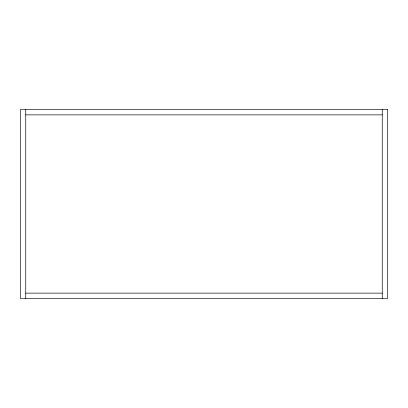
<?xml version="1.0" encoding="UTF-8"?>
<svg xmlns="http://www.w3.org/2000/svg" width="408" height="408" viewBox="0 0 408 408"><rect width="100%" height="100%" fill="white"/><g stroke="black" fill="none" stroke-linecap="round" stroke-linejoin="round"><path stroke-width="0.61" d="M25.75 114.872L382.25 114.872M25.75 293.128L382.25 293.128M382.25 109.528L382.25 298.472M25.75 109.528L25.75 298.472M387.6 109.528L20.4 109.528L20.4 298.472L387.6 298.472L387.6 109.528"/></g></svg>
